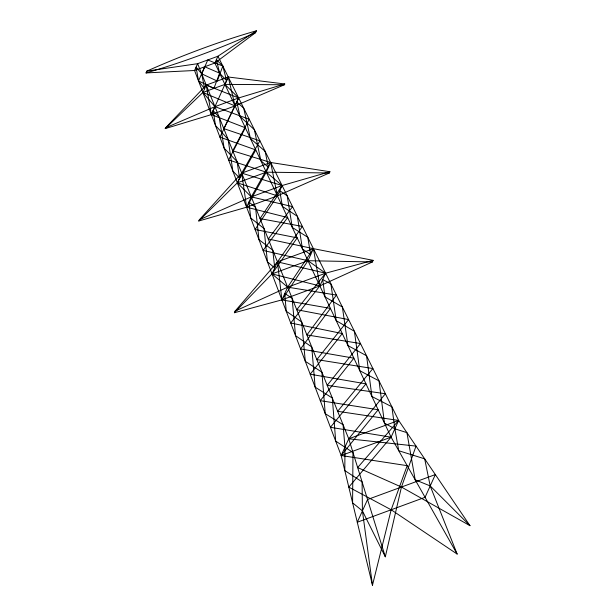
<?xml version="1.0" encoding="UTF-8"?>
<svg xmlns="http://www.w3.org/2000/svg" width="616" height="616" viewBox="0 0 616 616"><rect width="100%" height="100%" fill="white"/><g stroke="black" fill="none" stroke-linecap="round" stroke-linejoin="round"><path stroke-width="0.92" d="M256.418 30.8L217.933 56.218L197.628 63.687L194.548 70.493L341.179 455.524L407.184 465.665L391.175 509.771L372.48 585.2L362.416 510.872L362.085 481.858L344.814 470.57L344.96 447.162L343.081 424.747L325.248 413.69L321.906 372.18L305.29 361.276L301.694 322.006L286.209 311.18L284.785 293.516L292.092 298.175L295.526 335.643L311.75 346.977L315.138 387.141L332.324 398.036L335.689 441.102L352.983 452.49L352.598 502.841L362.416 510.872L385.316 556.818L401.447 487.048L416.031 446.1L348.741 438.8L197.628 63.687L146.854 71.102L146.023 72.934L194.548 70.493L214.853 63.024L255.586 32.633L256.418 30.8A218.857 50.72 -23.6 0 0 146.854 71.102M206.252 85.1L202.918 92.469L214.945 106.676L249.21 119.265L232.733 150.82L270.655 162.485L329.922 171.741L329.36 172.973L277.423 195.865L246.616 207.199L198.791 220.998L237.329 182.829L255.786 149.934L219.935 137.145L235.05 105.906L228.243 77.008L211.357 114.614L165.227 128.605L165.581 127.812L206.252 85.1L228.243 77.008L284.769 83.976L284.415 84.762L235.05 105.906L211.357 114.614L206.252 85.1L238.638 97.959L284.769 83.976M228.243 77.008L224.909 84.384L202.918 92.469L165.227 128.605M284.415 84.762L224.909 84.384L238.638 97.959L214.945 106.676L211.357 114.614L245.361 127.789L228.613 159.929L266.266 172.18L329.36 172.973M198.791 220.998L199.345 219.773L241.718 173.127L259.906 140.825L223.785 128.621L238.638 97.959L235.05 105.906L202.918 92.469M234.373 312.736L272.026 273.92L297.212 237.868L255.109 229.506L277.423 195.865L270.655 162.485L241.718 173.127L237.329 182.829L251.282 196.874L292.562 206.637L268.245 238.985L313.413 248.656L373.127 260.352L372.403 261.962L319.843 285.924L281.905 299.877L234.373 312.736L235.096 311.126L277.47 261.877L302.379 226.426L260.037 218.603L282.097 185.539L329.922 171.741M235.096 311.126L287.657 287.164L325.595 273.211L373.127 260.352M199.345 219.773L251.282 196.874L282.097 185.539L266.266 172.18L237.329 182.829L277.423 195.865L282.097 185.539L241.718 173.127L246.616 207.199L287.634 217.54L263.078 250.427L307.962 260.699L372.403 261.962M165.581 127.812L214.945 106.676M385.316 556.818L348.741 438.8L398.644 420.443L469.977 525.679L401.447 487.048L357.657 467.567L398.644 420.443L217.933 56.218L214.853 63.024L391.083 437.168L457.141 554.061L391.175 509.771L348.81 487.133L391.083 437.168L398.644 420.443L337.668 411.303L372.896 368.545L316.84 359.598L348.602 319.581L296.735 309.702L325.595 273.211L307.962 260.699L272.026 273.92L287.657 287.164L336.452 295.095L306.899 334.919L360.491 343.543L327.212 385.346L385.4 393.747L348.741 438.8L341.179 455.524L372.48 585.2M469.977 525.679L430.199 485.939L415.184 479.818L406.922 432.655L394.864 428.805L384.476 423.153L379.009 380.865L359.783 370.724L354.408 331.285L336.213 320.674L330.9 283.899L322.715 279.564L325.017 296.912L342.38 307.038L347.948 345.584L366.551 355.755L371.933 396.519L391.876 406.799L394.864 428.805L398.745 450.735L424.67 458.843L430.199 485.939L457.141 554.061M255.586 32.633A218.857 50.72 -23.6 0 1 146.023 72.934M222.823 66.074L217.248 81.05L201.717 73.835L196.088 67.09L198.521 80.912L204.589 88.781L201.717 73.835L207.777 59.952L222.823 66.074L226.58 80.696L219.619 73.15L204.705 66.759L198.521 80.912L213.914 88.427L219.619 73.15L216.393 59.621L222.823 66.074M251.282 196.874L246.616 207.199L266.266 172.18L270.655 162.485L251.282 196.874M277.47 261.877L272.026 273.92L319.843 285.924L325.595 273.211L277.47 261.877L281.905 299.877L330.43 308.408L300.577 348.902L353.869 358.173L320.289 400.662L378.162 409.748L341.179 455.524L391.083 437.168L330.43 427.304L365.973 383.853L310.218 374.228L342.28 333.556L290.721 323.015L319.843 285.924L313.413 248.656L277.47 261.877M287.657 287.164L281.905 299.877L307.962 260.699L313.413 248.656L287.657 287.164M367.56 499.514L357.28 522.237L425.063 497.305L435.343 474.582L367.56 499.514M307.754 237.252L292.307 227.458L287.187 195.803L279.756 190.706L282.39 206.414L297.351 216.293L302.448 248.995L310.687 254.678L307.754 237.252M272.742 250.135L258.997 239.716L255.54 207.446L248.949 202.04L250.743 218.049L264.041 228.544L267.436 261.869L274.744 267.898L272.742 250.135M265.111 151.313L250.404 138.492L243.744 108.239L236.844 101.933L240.024 116.463L254.385 129.691L260.868 160.707L268.46 167.329L265.111 151.313M237.083 161.623L224.132 148.156L219.211 117.263L213.151 110.649L215.492 125.487L228.113 139.355L232.833 171.017L239.524 177.978L237.083 161.623"/></g></svg>
